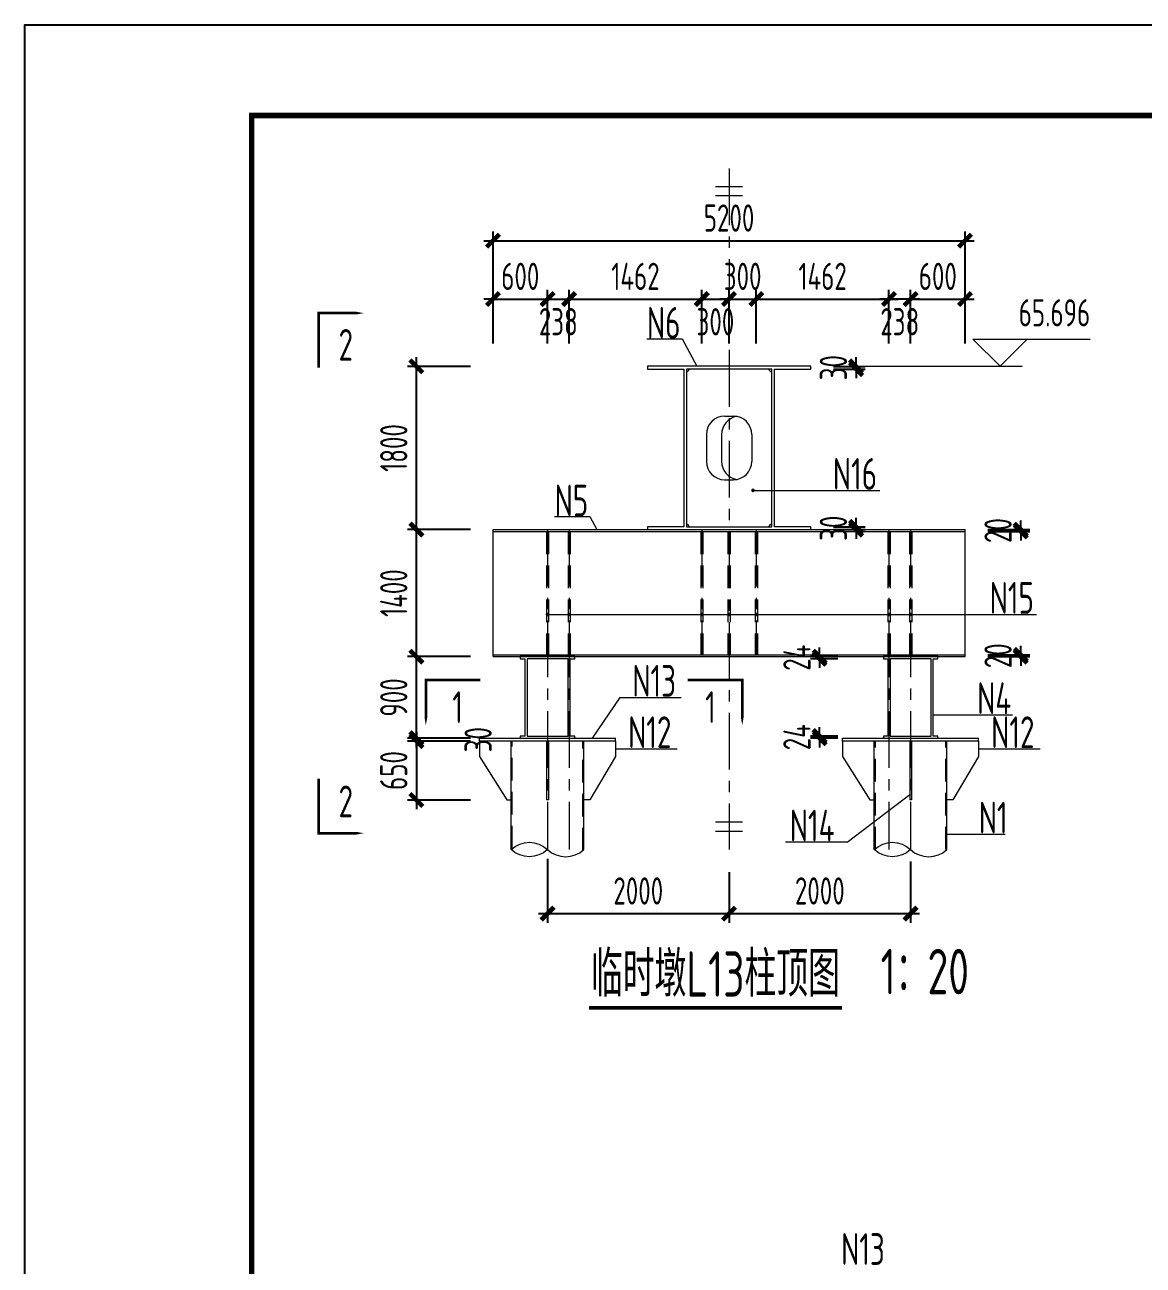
# Model space of a CAD drawing. Extents: x -2876908 to 633791, y -1383861 to 872234.
# Drawn here: x -579604 to -517996, y -352479 to -284120 of the extents above; entities that cross this region are included whole.
import ezdxf
from ezdxf.enums import TextEntityAlignment as Align

# ---------------------------------------------------------------- set-up
doc = ezdxf.new("R2010")
doc.units = 0
doc.header["$LTSCALE"] = 5
doc.header["$MEASUREMENT"] = 0
doc.linetypes.add('CENTER', pattern=[2, 1.25, -0.25, 0.25, -0.25])
doc.linetypes.add('DASHED', pattern=[0.75, 0.5, -0.25])
doc.layers.get('0').update_dxf_attribs({"linetype": 'CONTINUOUS', "lineweight": 25})
doc.layers.get('DEFPOINTS').update_dxf_attribs({"color": 35, "linetype": 'CONTINUOUS', "lineweight": 13})
for name, color, linetype, lineweight in [('1粗实线', 1, 'CONTINUOUS', 30), ('3中心线', 6, 'CENTER', 18), ('4虚线', 2, 'DASHED', 18), ('5标注', 3, 'CONTINUOUS', 15), ('6文本', 7, 'CONTINUOUS', 15), ('8轮廓线', 4, 'CONTINUOUS', 15), ('DIM', 3, 'CONTINUOUS', 0), ('HFZT', 5, 'CONTINUOUS', 15), ('REIND', 1, 'CONTINUOUS', 0), ('THIN', 7, 'CONTINUOUS', 0)]:
    doc.layers.add(name, color=color, linetype=linetype, lineweight=lineweight)
doc.layers.add('M_Dim', color=3, linetype='CONTINUOUS')
doc.styles.add('TSSD_Dimension', font='tssdeng.shx', dxfattribs={"width": 0.7, "bigfont": 'hztxt.shx'})
doc.styles.add('TSSD_NORM', font='tssdeng.shx', dxfattribs={"width": 0.7, "bigfont": 'hztxt.shx'})
doc.dimstyles.new('TSSD_100_100', dxfattribs={"dimtxt": 300, "dimasz": 100, "dimexe": 100, "dimexo": 250, "dimgap": 100, "dimtad": 1, "dimdec": 0, "dimzin": 0, "dimdsep": 46, "dimtxsty": 'TSSD_Dimension', "dimblk": 'ARCHTICK', "dimblk1": 'ARCHTICK', "dimblk2": 'ARCHTICK', "dimcen": 0, "dimdle": 100, "dimclrt": 7, "dimadec": 0, "dimazin": 0, "dimtfac": 1, "dimtdec": 0, "dimtix": 1, "dimtmove": 2, "dimatfit": 3, "dimfxl": 1, "dimtolj": 1, "dimtzin": 0, "dimarcsym": 0})

# ---------------------------------------------------------------- blocks, each defined once
blk = doc.blocks.new('施工设计图框')
at = {"color": 7, "linetype": 'Continuous'}
blk.add_lwpolyline([(-395.5, -13.5), (-395.5, 283.5), (24.5, 283.5), (24.5, -13.5), (-395.5, -13.5)], dxfattribs=at)
at = {"layer": '1粗实线', "color": 7, "linetype": 'Continuous', "const_width": 0.6}
blk.add_lwpolyline([(-370.5, -3.5), (-370.5, 273.5), (14.5, 273.5), (14.5, -3.5), (-370.5, -3.5)], dxfattribs=at)
at = {"layer": 'HFZT', "color": 2, "style": 'TSSD_NORM', "width": 0.7}
for tag, height, p in [('比例尺', 2.5, (7.25, 17.5)), ('图号', 2.5, (-20.49, 3.5)), ('日期', 2.5, (7.25, 3.5)), ('图名', 4, (-76.24, 0.75))]:
    blk.add_attdef(tag, text='', height=height, dxfattribs=at).set_placement(p, align=Align.MIDDLE)
blk = doc.blocks.new('_ArchTick')
at = {"color": 0, "linetype": 'ByBlock', "const_width": 0.5}
blk.add_lwpolyline([(-0.71, -0.71), (0.71, 0.71)], dxfattribs=at)
blk = doc.blocks.new('*D425')
at = {"layer": 'DEFPOINTS', "color": 0, "transparency": 16777216}
for p in [(-558030, -323592), (-553810, -323442), (-553810, -323592)]:
    blk.add_point(p, dxfattribs=at)
at = {"layer": 'DIM', "color": 0, "lineweight": -2, "transparency": 16777216}
for p, q in [((-558030, -323442), (-558030, -322942)), ((-555060, -323442), (-558530, -323442)), ((-555060, -323592), (-558530, -323592)), ((-558030, -323442), (-558030, -323592)), ((-558030, -323592), (-558030, -324092))]:
    blk.add_line(p, q, dxfattribs=at)
at = {"layer": 'DIM', "color": 0, "lineweight": -2, "transparency": 16777216, "xscale": 500, "yscale": 500, "zscale": 500}
for p, rotation in [((-558030, -323442), 270), ((-558030, -323592), 90)]:
    blk.add_blockref('_ArchTick', p, dxfattribs=dict(at, rotation=rotation))
at = {"layer": 'DIM', "color": 7, "transparency": 16777216, "insert": (-554631, -323517), "char_height": 1500, "attachment_point": 5, "rotation": 90, "style": 'TSSD_Dimension'}
blk.add_mtext('\\A1;30', dxfattribs=at)
blk = doc.blocks.new('*D426')
at = {"layer": 'DEFPOINTS', "color": 0, "transparency": 16777216}
for p in [(-553810, -323592), (-558030, -326842), (-553810, -326842)]:
    blk.add_point(p, dxfattribs=at)
at = {"layer": 'DIM', "color": 0, "lineweight": -2, "transparency": 16777216}
for p, q in [((-558030, -323092), (-558030, -327342)), ((-555060, -323592), (-558530, -323592)), ((-555060, -326842), (-558530, -326842))]:
    blk.add_line(p, q, dxfattribs=at)
at = {"layer": 'DIM', "color": 0, "lineweight": -2, "transparency": 16777216, "xscale": 500, "yscale": 500, "zscale": 500}
for p, rotation in [((-558030, -323592), 90), ((-558030, -326842), 270)]:
    blk.add_blockref('_ArchTick', p, dxfattribs=dict(at, rotation=rotation))
at = {"layer": 'DIM', "color": 7, "transparency": 16777216, "insert": (-559280, -325217), "char_height": 1500, "attachment_point": 5, "rotation": 90, "style": 'TSSD_Dimension'}
blk.add_mtext('\\A1;650', dxfattribs=at)
blk = doc.blocks.new('*D427')
at = {"layer": 'DEFPOINTS', "color": 0, "transparency": 16777216}
for p in [(-558030, -318942), (-553810, -318942), (-553810, -323442)]:
    blk.add_point(p, dxfattribs=at)
at = {"layer": 'DIM', "color": 0, "lineweight": -2, "transparency": 16777216}
for p, q in [((-558030, -323942), (-558030, -318442)), ((-555060, -318942), (-558530, -318942)), ((-555060, -323442), (-558530, -323442))]:
    blk.add_line(p, q, dxfattribs=at)
at = {"layer": 'DIM', "color": 0, "lineweight": -2, "transparency": 16777216, "xscale": 500, "yscale": 500, "zscale": 500}
for p, rotation in [((-558030, -318942), 90), ((-558030, -323442), 270)]:
    blk.add_blockref('_ArchTick', p, dxfattribs=dict(at, rotation=rotation))
at = {"layer": 'DIM', "color": 7, "transparency": 16777216, "insert": (-559280, -321192), "char_height": 1500, "attachment_point": 5, "rotation": 90, "style": 'TSSD_Dimension'}
blk.add_mtext('\\A1;900', dxfattribs=at)
blk = doc.blocks.new('*D428')
at = {"layer": 'DEFPOINTS', "color": 0, "transparency": 16777216}
for p in [(-558030, -311942), (-553810, -311942), (-553810, -318942)]:
    blk.add_point(p, dxfattribs=at)
at = {"layer": 'DIM', "color": 0, "lineweight": -2, "transparency": 16777216}
for p, q in [((-558030, -319442), (-558030, -311442)), ((-555060, -311942), (-558530, -311942)), ((-555060, -318942), (-558530, -318942))]:
    blk.add_line(p, q, dxfattribs=at)
at = {"layer": 'DIM', "color": 0, "lineweight": -2, "transparency": 16777216, "xscale": 500, "yscale": 500, "zscale": 500}
for p, rotation in [((-558030, -311942), 90), ((-558030, -318942), 270)]:
    blk.add_blockref('_ArchTick', p, dxfattribs=dict(at, rotation=rotation))
at = {"layer": 'DIM', "color": 7, "transparency": 16777216, "insert": (-559280, -315442), "char_height": 1500, "attachment_point": 5, "rotation": 90, "style": 'TSSD_Dimension'}
blk.add_mtext('\\A1;1400', dxfattribs=at)
blk = doc.blocks.new('*D429')
at = {"layer": 'DEFPOINTS', "color": 0, "transparency": 16777216}
for p in [(-558030, -302942), (-553810, -302942), (-553810, -311942)]:
    blk.add_point(p, dxfattribs=at)
at = {"layer": 'DIM', "color": 0, "lineweight": -2, "transparency": 16777216}
for p, q in [((-558030, -312442), (-558030, -302442)), ((-555060, -302942), (-558530, -302942)), ((-555060, -311942), (-558530, -311942))]:
    blk.add_line(p, q, dxfattribs=at)
at = {"layer": 'DIM', "color": 0, "lineweight": -2, "transparency": 16777216, "xscale": 500, "yscale": 500, "zscale": 500}
for p, rotation in [((-558030, -302942), 90), ((-558030, -311942), 270)]:
    blk.add_blockref('_ArchTick', p, dxfattribs=dict(at, rotation=rotation))
at = {"layer": 'DIM', "color": 7, "transparency": 16777216, "insert": (-559280, -307442), "char_height": 1500, "attachment_point": 5, "rotation": 90, "style": 'TSSD_Dimension'}
blk.add_mtext('\\A1;1800', dxfattribs=at)
blk = doc.blocks.new('*D430')
at = {"layer": 'DEFPOINTS', "color": 0, "transparency": 16777216}
for p in [(-536310, -302942), (-536310, -303092), (-533811, -303092)]:
    blk.add_point(p, dxfattribs=at)
at = {"layer": 'DIM', "color": 0, "lineweight": -2, "transparency": 16777216}
for p, q in [((-533811, -302942), (-533811, -302442)), ((-535060, -302942), (-533311, -302942)), ((-535060, -303092), (-533311, -303092)), ((-533811, -302942), (-533811, -303092)), ((-533811, -303092), (-533811, -303592))]:
    blk.add_line(p, q, dxfattribs=at)
at = {"layer": 'DIM', "color": 0, "lineweight": -2, "transparency": 16777216, "xscale": 500, "yscale": 500, "zscale": 500}
for p, rotation in [((-533811, -302942), 270), ((-533811, -303092), 90)]:
    blk.add_blockref('_ArchTick', p, dxfattribs=dict(at, rotation=rotation))
at = {"layer": 'DIM', "color": 7, "transparency": 16777216, "insert": (-535061, -303017), "char_height": 1500, "attachment_point": 5, "rotation": 90, "style": 'TSSD_Dimension'}
blk.add_mtext('\\A1;30', dxfattribs=at)
blk = doc.blocks.new('*D431')
at = {"layer": 'DEFPOINTS', "color": 0, "transparency": 16777216}
for p in [(-536310, -311792), (-536310, -311942), (-533811, -311942)]:
    blk.add_point(p, dxfattribs=at)
at = {"layer": 'DIM', "color": 0, "lineweight": -2, "transparency": 16777216}
for p, q in [((-533811, -311792), (-533811, -311292)), ((-535060, -311792), (-533311, -311792)), ((-535060, -311942), (-533311, -311942)), ((-533811, -311792), (-533811, -311942)), ((-533811, -311942), (-533811, -312442))]:
    blk.add_line(p, q, dxfattribs=at)
at = {"layer": 'DIM', "color": 0, "lineweight": -2, "transparency": 16777216, "xscale": 500, "yscale": 500, "zscale": 500}
for p, rotation in [((-533811, -311792), 270), ((-533811, -311942), 90)]:
    blk.add_blockref('_ArchTick', p, dxfattribs=dict(at, rotation=rotation))
at = {"layer": 'DIM', "color": 7, "transparency": 16777216, "insert": (-535061, -311867), "char_height": 1500, "attachment_point": 5, "rotation": 90, "style": 'TSSD_Dimension'}
blk.add_mtext('\\A1;30', dxfattribs=at)
blk = doc.blocks.new('*D432')
at = {"layer": 'DEFPOINTS', "color": 0, "transparency": 16777216}
for p in [(-527810, -311942), (-527810, -312042), (-524740, -312042)]:
    blk.add_point(p, dxfattribs=at)
at = {"layer": 'DIM', "color": 0, "lineweight": -2, "transparency": 16777216}
for p, q in [((-524740, -311942), (-524740, -311442)), ((-526560, -311942), (-524240, -311942)), ((-526560, -312042), (-524240, -312042)), ((-524740, -311942), (-524740, -312042)), ((-524740, -312042), (-524740, -312542))]:
    blk.add_line(p, q, dxfattribs=at)
at = {"layer": 'DIM', "color": 0, "lineweight": -2, "transparency": 16777216, "xscale": 500, "yscale": 500, "zscale": 500}
for p, rotation in [((-524740, -311942), 270), ((-524740, -312042), 90)]:
    blk.add_blockref('_ArchTick', p, dxfattribs=dict(at, rotation=rotation))
at = {"layer": 'DIM', "color": 7, "transparency": 16777216, "insert": (-525990, -311992), "char_height": 1500, "attachment_point": 5, "rotation": 90, "style": 'TSSD_Dimension'}
blk.add_mtext('\\A1;20', dxfattribs=at)
blk = doc.blocks.new('*D433')
at = {"layer": 'DEFPOINTS', "color": 0, "transparency": 16777216}
for p in [(-527810, -318842), (-527810, -318942), (-524740, -318942)]:
    blk.add_point(p, dxfattribs=at)
at = {"layer": 'DIM', "color": 0, "lineweight": -2, "transparency": 16777216}
for p, q in [((-524740, -318842), (-524740, -318342)), ((-526560, -318842), (-524240, -318842)), ((-526560, -318942), (-524240, -318942)), ((-524740, -318842), (-524740, -318942)), ((-524740, -318942), (-524740, -319442))]:
    blk.add_line(p, q, dxfattribs=at)
at = {"layer": 'DIM', "color": 0, "lineweight": -2, "transparency": 16777216, "xscale": 500, "yscale": 500, "zscale": 500}
for p, rotation in [((-524740, -318842), 270), ((-524740, -318942), 90)]:
    blk.add_blockref('_ArchTick', p, dxfattribs=dict(at, rotation=rotation))
at = {"layer": 'DIM', "color": 7, "transparency": 16777216, "insert": (-525990, -318892), "char_height": 1500, "attachment_point": 5, "rotation": 90, "style": 'TSSD_Dimension'}
blk.add_mtext('\\A1;20', dxfattribs=at)
blk = doc.blocks.new('*D434')
at = {"layer": 'DEFPOINTS', "color": 0, "transparency": 16777216}
for p in [(-535821, -319062), (-533560, -318942), (-533560, -319062)]:
    blk.add_point(p, dxfattribs=at)
at = {"layer": 'DIM', "color": 0, "lineweight": -2, "transparency": 16777216}
for p, q in [((-535821, -318942), (-535821, -318442)), ((-534810, -318942), (-536321, -318942)), ((-534810, -319062), (-536321, -319062)), ((-535821, -318942), (-535821, -319062)), ((-535821, -319062), (-535821, -319562))]:
    blk.add_line(p, q, dxfattribs=at)
at = {"layer": 'DIM', "color": 0, "lineweight": -2, "transparency": 16777216, "xscale": 500, "yscale": 500, "zscale": 500}
for p, rotation in [((-535821, -318942), 270), ((-535821, -319062), 90)]:
    blk.add_blockref('_ArchTick', p, dxfattribs=dict(at, rotation=rotation))
at = {"layer": 'DIM', "color": 7, "transparency": 16777216, "insert": (-537071, -319002), "char_height": 1500, "attachment_point": 5, "rotation": 90, "style": 'TSSD_Dimension'}
blk.add_mtext('\\A1;24', dxfattribs=at)
blk = doc.blocks.new('*D435')
at = {"layer": 'DEFPOINTS', "color": 0, "transparency": 16777216}
for p in [(-533560, -323322), (-535821, -323442), (-533560, -323442)]:
    blk.add_point(p, dxfattribs=at)
at = {"layer": 'DIM', "color": 0, "lineweight": -2, "transparency": 16777216}
for p, q in [((-534810, -323322), (-536321, -323322)), ((-535821, -323322), (-535821, -322822)), ((-535821, -323322), (-535821, -323442)), ((-534810, -323442), (-536321, -323442)), ((-535821, -323442), (-535821, -323942))]:
    blk.add_line(p, q, dxfattribs=at)
at = {"layer": 'DIM', "color": 0, "lineweight": -2, "transparency": 16777216, "xscale": 500, "yscale": 500, "zscale": 500}
for p, rotation in [((-535821, -323322), 270), ((-535821, -323442), 90)]:
    blk.add_blockref('_ArchTick', p, dxfattribs=dict(at, rotation=rotation))
at = {"layer": 'DIM', "color": 7, "transparency": 16777216, "insert": (-537071, -323382), "char_height": 1500, "attachment_point": 5, "rotation": 90, "style": 'TSSD_Dimension'}
blk.add_mtext('\\A1;24', dxfattribs=at)
blk = doc.blocks.new('*D436')
at = {"layer": 'DEFPOINTS', "color": 0, "transparency": 16777216}
for p in [(-550810, -299233), (-553810, -302942), (-550810, -302942)]:
    blk.add_point(p, dxfattribs=at)
at = {"layer": 'DIM', "color": 0, "lineweight": -2, "transparency": 16777216}
for p, q in [((-553810, -299233), (-554310, -299233)), ((-553810, -301692), (-553810, -298733)), ((-553810, -299233), (-550810, -299233)), ((-550810, -301692), (-550810, -298733)), ((-550810, -299233), (-550310, -299233))]:
    blk.add_line(p, q, dxfattribs=at)
at = {"layer": 'DIM', "color": 0, "lineweight": -2, "transparency": 16777216, "xscale": 500, "yscale": 500, "zscale": 500}
blk.add_blockref('_ArchTick', (-553810, -299233), dxfattribs=at)
at = {"layer": 'DIM', "color": 0, "lineweight": -2, "transparency": 16777216, "xscale": 500, "yscale": 500, "zscale": 500, "rotation": 180}
blk.add_blockref('_ArchTick', (-550810, -299233), dxfattribs=at)
at = {"layer": 'DIM', "color": 7, "transparency": 16777216, "insert": (-552310, -297983), "char_height": 1500, "attachment_point": 5, "style": 'TSSD_Dimension'}
blk.add_mtext('\\A1;600', dxfattribs=at)
blk = doc.blocks.new('*D437')
at = {"layer": 'DEFPOINTS', "color": 0, "transparency": 16777216}
for p in [(-542310, -299233), (-549620, -302942), (-542310, -302942)]:
    blk.add_point(p, dxfattribs=at)
at = {"layer": 'DIM', "color": 0, "lineweight": -2, "transparency": 16777216}
for p, q in [((-550120, -299233), (-541810, -299233)), ((-549620, -301692), (-549620, -298733)), ((-542310, -301692), (-542310, -298733))]:
    blk.add_line(p, q, dxfattribs=at)
at = {"layer": 'DIM', "color": 0, "lineweight": -2, "transparency": 16777216, "xscale": 500, "yscale": 500, "zscale": 500, "rotation": 180}
blk.add_blockref('_ArchTick', (-549620, -299233), dxfattribs=at)
at = {"layer": 'DIM', "color": 0, "lineweight": -2, "transparency": 16777216, "xscale": 500, "yscale": 500, "zscale": 500}
blk.add_blockref('_ArchTick', (-542310, -299233), dxfattribs=at)
at = {"layer": 'DIM', "color": 7, "transparency": 16777216, "insert": (-545965, -297983), "char_height": 1500, "attachment_point": 5, "style": 'TSSD_Dimension'}
blk.add_mtext('\\A1;1462', dxfattribs=at)
blk = doc.blocks.new('*D438')
at = {"layer": 'DEFPOINTS', "color": 0, "transparency": 16777216}
for p in [(-540810, -299233), (-542310, -302942), (-540810, -302942)]:
    blk.add_point(p, dxfattribs=at)
at = {"layer": 'DIM', "color": 0, "lineweight": -2, "transparency": 16777216}
for p, q in [((-542810, -299233), (-540310, -299233)), ((-542310, -301692), (-542310, -298733)), ((-540810, -301692), (-540810, -298733))]:
    blk.add_line(p, q, dxfattribs=at)
at = {"layer": 'DIM', "color": 0, "lineweight": -2, "transparency": 16777216, "xscale": 500, "yscale": 500, "zscale": 500, "rotation": 180}
blk.add_blockref('_ArchTick', (-542310, -299233), dxfattribs=at)
at = {"layer": 'DIM', "color": 0, "lineweight": -2, "transparency": 16777216, "xscale": 500, "yscale": 500, "zscale": 500}
blk.add_blockref('_ArchTick', (-540810, -299233), dxfattribs=at)
at = {"layer": 'DIM', "color": 7, "transparency": 16777216, "insert": (-541560, -300483), "char_height": 1500, "attachment_point": 5, "style": 'TSSD_Dimension'}
blk.add_mtext('\\A1;300', dxfattribs=at)
blk = doc.blocks.new('*D439')
at = {"layer": 'DEFPOINTS', "color": 0, "transparency": 16777216}
for p in [(-539310, -299233), (-540810, -302942), (-539310, -302942)]:
    blk.add_point(p, dxfattribs=at)
at = {"layer": 'DIM', "color": 0, "lineweight": -2, "transparency": 16777216}
for p, q in [((-540810, -299233), (-541310, -299233)), ((-540810, -301692), (-540810, -298733)), ((-540810, -299233), (-539310, -299233)), ((-539310, -301692), (-539310, -298733)), ((-539310, -299233), (-538810, -299233))]:
    blk.add_line(p, q, dxfattribs=at)
at = {"layer": 'DIM', "color": 0, "lineweight": -2, "transparency": 16777216, "xscale": 500, "yscale": 500, "zscale": 500}
blk.add_blockref('_ArchTick', (-540810, -299233), dxfattribs=at)
at = {"layer": 'DIM', "color": 0, "lineweight": -2, "transparency": 16777216, "xscale": 500, "yscale": 500, "zscale": 500, "rotation": 180}
blk.add_blockref('_ArchTick', (-539310, -299233), dxfattribs=at)
at = {"layer": 'DIM', "color": 7, "transparency": 16777216, "insert": (-540060, -297983), "char_height": 1500, "attachment_point": 5, "style": 'TSSD_Dimension'}
blk.add_mtext('\\A1;300', dxfattribs=at)
blk = doc.blocks.new('*D440')
at = {"layer": 'DEFPOINTS', "color": 0, "transparency": 16777216}
for p in [(-532000, -299233), (-539310, -302942), (-532000, -302942)]:
    blk.add_point(p, dxfattribs=at)
at = {"layer": 'DIM', "color": 0, "lineweight": -2, "transparency": 16777216}
for p, q in [((-539810, -299233), (-531500, -299233)), ((-539310, -301692), (-539310, -298733)), ((-532000, -301692), (-532000, -298733))]:
    blk.add_line(p, q, dxfattribs=at)
at = {"layer": 'DIM', "color": 0, "lineweight": -2, "transparency": 16777216, "xscale": 500, "yscale": 500, "zscale": 500, "rotation": 180}
blk.add_blockref('_ArchTick', (-539310, -299233), dxfattribs=at)
at = {"layer": 'DIM', "color": 0, "lineweight": -2, "transparency": 16777216, "xscale": 500, "yscale": 500, "zscale": 500}
blk.add_blockref('_ArchTick', (-532000, -299233), dxfattribs=at)
at = {"layer": 'DIM', "color": 7, "transparency": 16777216, "insert": (-535655, -297983), "char_height": 1500, "attachment_point": 5, "style": 'TSSD_Dimension'}
blk.add_mtext('\\A1;1462', dxfattribs=at)
blk = doc.blocks.new('*D441')
at = {"layer": 'DEFPOINTS', "color": 0, "transparency": 16777216}
for p in [(-527810, -299233), (-530810, -302942), (-527810, -302942)]:
    blk.add_point(p, dxfattribs=at)
at = {"layer": 'DIM', "color": 0, "lineweight": -2, "transparency": 16777216}
for p, q in [((-530810, -299233), (-531310, -299233)), ((-530810, -301692), (-530810, -298733)), ((-530810, -299233), (-527810, -299233)), ((-527810, -301692), (-527810, -298733)), ((-527810, -299233), (-527310, -299233))]:
    blk.add_line(p, q, dxfattribs=at)
at = {"layer": 'DIM', "color": 0, "lineweight": -2, "transparency": 16777216, "xscale": 500, "yscale": 500, "zscale": 500}
blk.add_blockref('_ArchTick', (-530810, -299233), dxfattribs=at)
at = {"layer": 'DIM', "color": 0, "lineweight": -2, "transparency": 16777216, "xscale": 500, "yscale": 500, "zscale": 500, "rotation": 180}
blk.add_blockref('_ArchTick', (-527810, -299233), dxfattribs=at)
at = {"layer": 'DIM', "color": 7, "transparency": 16777216, "insert": (-529310, -297983), "char_height": 1500, "attachment_point": 5, "style": 'TSSD_Dimension'}
blk.add_mtext('\\A1;600', dxfattribs=at)
blk = doc.blocks.new('*D442')
at = {"layer": 'DEFPOINTS', "color": 0, "transparency": 16777216}
for p in [(-527810, -296020), (-553810, -302942), (-527810, -302942)]:
    blk.add_point(p, dxfattribs=at)
at = {"layer": 'DIM', "color": 0, "lineweight": -2, "transparency": 16777216}
for p, q in [((-553810, -301692), (-553810, -295520)), ((-527810, -301692), (-527810, -295520)), ((-554310, -296020), (-527310, -296020))]:
    blk.add_line(p, q, dxfattribs=at)
at = {"layer": 'DIM', "color": 0, "lineweight": -2, "transparency": 16777216, "xscale": 500, "yscale": 500, "zscale": 500, "rotation": 180}
blk.add_blockref('_ArchTick', (-553810, -296020), dxfattribs=at)
at = {"layer": 'DIM', "color": 0, "lineweight": -2, "transparency": 16777216, "xscale": 500, "yscale": 500, "zscale": 500}
blk.add_blockref('_ArchTick', (-527810, -296020), dxfattribs=at)
at = {"layer": 'DIM', "color": 7, "transparency": 16777216, "insert": (-540810, -294770), "char_height": 1500, "attachment_point": 5, "style": 'TSSD_Dimension'}
blk.add_mtext('\\A1;5200', dxfattribs=at)
blk = doc.blocks.new('*D1270')
at = {"layer": 'DEFPOINTS', "color": 0, "transparency": 16777216}
for p in [(-550810, -328830), (-540810, -329571), (-540810, -333104)]:
    blk.add_point(p, dxfattribs=at)
at = {"layer": 'DIM', "color": 0, "lineweight": -2, "transparency": 16777216}
for p, q in [((-550810, -330080), (-550810, -333604)), ((-540810, -330821), (-540810, -333604)), ((-551310, -333104), (-540310, -333104))]:
    blk.add_line(p, q, dxfattribs=at)
at = {"layer": 'DIM', "color": 0, "lineweight": -2, "transparency": 16777216, "xscale": 500, "yscale": 500, "zscale": 500, "rotation": 180}
blk.add_blockref('_ArchTick', (-550810, -333104), dxfattribs=at)
at = {"layer": 'DIM', "color": 0, "lineweight": -2, "transparency": 16777216, "xscale": 500, "yscale": 500, "zscale": 500}
blk.add_blockref('_ArchTick', (-540810, -333104), dxfattribs=at)
at = {"layer": 'DIM', "color": 7, "transparency": 16777216, "insert": (-545810, -331854), "char_height": 1500, "attachment_point": 5, "style": 'TSSD_Dimension'}
blk.add_mtext('\\A1;2000', dxfattribs=at)
blk = doc.blocks.new('*D1271')
at = {"layer": 'DEFPOINTS', "color": 0, "transparency": 16777216}
for p in [(-530810, -328977), (-540810, -329571), (-530810, -333104)]:
    blk.add_point(p, dxfattribs=at)
at = {"layer": 'DIM', "color": 0, "lineweight": -2, "transparency": 16777216}
for p, q in [((-540810, -330821), (-540810, -333604)), ((-530810, -330227), (-530810, -333604)), ((-541310, -333104), (-530310, -333104))]:
    blk.add_line(p, q, dxfattribs=at)
at = {"layer": 'DIM', "color": 0, "lineweight": -2, "transparency": 16777216, "xscale": 500, "yscale": 500, "zscale": 500, "rotation": 180}
blk.add_blockref('_ArchTick', (-540810, -333104), dxfattribs=at)
at = {"layer": 'DIM', "color": 0, "lineweight": -2, "transparency": 16777216, "xscale": 500, "yscale": 500, "zscale": 500}
blk.add_blockref('_ArchTick', (-530810, -333104), dxfattribs=at)
at = {"layer": 'DIM', "color": 7, "transparency": 16777216, "insert": (-535810, -331854), "char_height": 1500, "attachment_point": 5, "style": 'TSSD_Dimension'}
blk.add_mtext('\\A1;2000', dxfattribs=at)
blk = doc.blocks.new('*D1913')
at = {"layer": 'DEFPOINTS', "color": 0, "transparency": 16777216}
for p in [(-549620, -299233), (-550810, -302942), (-549620, -302942)]:
    blk.add_point(p, dxfattribs=at)
at = {"layer": 'DIM', "color": 0, "lineweight": -2, "transparency": 16777216}
for p, q in [((-551310, -299233), (-549120, -299233)), ((-550810, -301692), (-550810, -298733)), ((-549620, -301692), (-549620, -298733))]:
    blk.add_line(p, q, dxfattribs=at)
at = {"layer": 'DIM', "color": 0, "lineweight": -2, "transparency": 16777216, "xscale": 500, "yscale": 500, "zscale": 500, "rotation": 180}
blk.add_blockref('_ArchTick', (-550810, -299233), dxfattribs=at)
at = {"layer": 'DIM', "color": 0, "lineweight": -2, "transparency": 16777216, "xscale": 500, "yscale": 500, "zscale": 500}
blk.add_blockref('_ArchTick', (-549620, -299233), dxfattribs=at)
at = {"layer": 'DIM', "color": 7, "transparency": 16777216, "insert": (-550215, -300483), "char_height": 1500, "attachment_point": 5, "style": 'TSSD_Dimension'}
blk.add_mtext('\\A1;238', dxfattribs=at)
blk = doc.blocks.new('*D1914')
at = {"layer": 'DEFPOINTS', "color": 0, "transparency": 16777216}
for p in [(-532000, -299233), (-532000, -302942), (-530810, -302942)]:
    blk.add_point(p, dxfattribs=at)
at = {"layer": 'DIM', "color": 0, "lineweight": -2, "transparency": 16777216}
for p, q in [((-530310, -299233), (-532500, -299233)), ((-532000, -301692), (-532000, -298733)), ((-530810, -301692), (-530810, -298733))]:
    blk.add_line(p, q, dxfattribs=at)
at = {"layer": 'DIM', "color": 0, "lineweight": -2, "transparency": 16777216, "xscale": 500, "yscale": 500, "zscale": 500, "rotation": 180}
blk.add_blockref('_ArchTick', (-532000, -299233), dxfattribs=at)
at = {"layer": 'DIM', "color": 0, "lineweight": -2, "transparency": 16777216, "xscale": 500, "yscale": 500, "zscale": 500}
blk.add_blockref('_ArchTick', (-530810, -299233), dxfattribs=at)
at = {"layer": 'DIM', "color": 7, "transparency": 16777216, "insert": (-531405, -300483), "char_height": 1500, "attachment_point": 5, "style": 'TSSD_Dimension'}
blk.add_mtext('\\A1;238', dxfattribs=at)

msp = doc.modelspace()

# ---------------------------------------------------------------- linework, layer by layer
at = {"layer": '3中心线', "ltscale": 500}
for p, q in [((-540809.681, -292040.325), (-540809.681, -329570.629)), ((-550809.681, -311941.941), (-550809.681, -329570.629)), ((-549619.681, -311941.941), (-549619.681, -329570.629)), ((-542309.681, -311941.941), (-542309.681, -318841.941)), ((-539309.681, -311941.941), (-539309.681, -318841.941)), ((-531999.681, -311941.941), (-531999.681, -329570.629)), ((-530809.681, -311941.941), (-530809.681, -329570.629))]:
    msp.add_line(p, q, dxfattribs=at)
at = {"layer": '4虚线', "ltscale": 500}
for p, q in [((-550869.681, -312041.941), (-550869.681, -318841.941)), ((-550749.681, -312041.941), (-550749.681, -318841.941)), ((-549679.681, -312041.941), (-549679.681, -318841.941)), ((-549559.681, -312041.941), (-549559.681, -318841.941)), ((-542369.681, -312041.941), (-542369.681, -318841.941)), ((-542249.681, -312041.941), (-542249.681, -318841.941)), ((-540869.681, -312041.941), (-540869.681, -318841.941)), ((-540749.681, -312041.941), (-540749.681, -318841.941)), ((-539369.681, -312041.941), (-539369.681, -318841.941)), ((-539249.681, -312041.941), (-539249.681, -318841.941)), ((-532059.681, -312041.941), (-532059.681, -318841.941)), ((-531939.681, -312041.941), (-531939.681, -318841.941)), ((-530869.681, -312041.941), (-530869.681, -318841.941)), ((-530749.681, -312041.941), (-530749.681, -318841.941)), ((-552749.681, -329516.591), (-552749.681, -323591.941)), ((-548869.681, -329624.667), (-548869.681, -323591.941)), ((-532749.681, -329570.629), (-532749.681, -323591.941)), ((-528869.681, -329570.629), (-528869.681, -323591.941))]:
    msp.add_line(p, q, dxfattribs=at)
at = {"layer": '5标注'}
for p, q in [((-545334.926, -301420.915), (-543390.883, -301420.915)), ((-543390.883, -301420.915), (-542577.026, -302941.941)), ((-539454.556, -309780.5), (-532506.915, -309780.5)), ((-550420.645, -311212.554), (-548476.603, -311212.554)), ((-548476.603, -311212.554), (-548086.329, -311941.941)), ((-550809.681, -316612.579), (-523870.377, -316612.579)), ((-549679.681, -319520.628), (-549559.681, -319520.628)), ((-546826.148, -321184.164), (-548344.361, -323441.941)), ((-546826.148, -321184.164), (-543438.807, -321184.164)), ((-529559.681, -322143.618), (-525188.289, -322143.618)), ((-547059.681, -324016.941), (-543672.339, -324016.941)), ((-527059.681, -324016.941), (-523672.339, -324016.941)), ((-534310.82, -329158.019), (-530859.681, -326529.945)), ((-528809.681, -328723.625), (-525594.168, -328723.625)), ((-534310.82, -329158.019), (-537698.162, -329158.019))]:
    msp.add_line(p, q, dxfattribs=at)
at = {"layer": '5标注', "flags": 128}
for points in [[(-563421.994, -303009.763, 150, 150, 0), (-563421.994, -300009.763, 150, 150, 0), (-561921.994, -300009.763, 350, 0, 0), (-560921.994, -300009.763, 0, 0, 0)], [(-554511.152, -320223.687, 150, 150, 0), (-557511.152, -320223.687, 150, 150, 0), (-557511.152, -321723.687, 350, 0, 0), (-557511.152, -322723.687, 0, 0, 0)], [(-543083.154, -320223.687, 150, 150, 0), (-540083.154, -320223.687, 150, 150, 0), (-540083.154, -321723.687, 350, 0, 0), (-540083.154, -322723.687, 0, 0, 0)], [(-563421.994, -325672.977, 150, 150, 0), (-563421.994, -328672.977, 150, 150, 0), (-561921.994, -328672.977, 350, 0, 0), (-560921.994, -328672.977, 0, 0, 0)]]:
    msp.add_lwpolyline(points, format="xyseb", dxfattribs=at)
at = {"layer": '8轮廓线'}
for p, q in [((-541059.681, -305691.941), (-540559.681, -305691.941)), ((-542059.681, -306691.941), (-542059.681, -308191.941)), ((-541221.129, -306691.941), (-541221.129, -308191.941)), ((-539559.681, -306691.941), (-539559.681, -308191.941)), ((-541059.681, -309191.941), (-540559.681, -309191.941)), ((-553809.681, -318941.941), (-553809.681, -311941.941)), ((-553809.681, -311941.941), (-527809.681, -311941.941)), ((-553809.681, -312041.941), (-527809.681, -312041.941)), ((-527809.681, -318941.941), (-527809.681, -311941.941)), ((-553809.681, -318841.941), (-527809.681, -318841.941)), ((-553809.681, -318941.941), (-527809.681, -318941.941)), ((-554559.681, -323591.941), (-554559.681, -323441.941)), ((-554559.681, -323441.941), (-547059.681, -323441.941)), ((-547059.681, -323591.941), (-554559.681, -323591.941)), ((-554559.681, -323591.941), (-554559.681, -324441.941)), ((-552809.681, -329570.629), (-552809.681, -323591.941)), ((-550859.681, -323591.941), (-550859.681, -326841.941)), ((-550759.681, -323591.941), (-550759.681, -326841.941)), ((-548809.681, -329570.629), (-548809.681, -323591.941)), ((-547059.681, -323591.941), (-547059.681, -323441.941)), ((-547059.681, -323591.941), (-547059.681, -324441.941)), ((-534559.681, -323591.941), (-534559.681, -323441.941)), ((-534559.681, -323441.941), (-527059.681, -323441.941)), ((-527059.681, -323591.941), (-534559.681, -323591.941)), ((-534559.681, -323591.941), (-534559.681, -324441.941)), ((-532809.681, -323441.941), (-528809.681, -323441.941)), ((-532809.681, -329570.629), (-532809.681, -323591.941)), ((-530859.681, -323591.941), (-530859.681, -326841.941)), ((-530759.681, -323591.941), (-530759.681, -326841.941)), ((-528809.681, -329570.629), (-528809.681, -323591.941)), ((-527059.681, -323591.941), (-527059.681, -323441.941)), ((-527059.681, -323591.941), (-527059.681, -324441.941)), ((-554559.681, -324441.941), (-553059.681, -326841.941)), ((-547059.681, -324441.941), (-548481.16, -326841.941)), ((-534559.681, -324441.941), (-533059.681, -326841.941)), ((-527059.681, -324441.941), (-528481.16, -326841.941)), ((-553059.681, -326841.941), (-552809.681, -326841.941)), ((-550759.681, -326841.941), (-550859.681, -326841.941)), ((-548481.16, -326841.941), (-548809.681, -326841.941)), ((-533059.681, -326841.941), (-532809.681, -326841.941)), ((-530759.681, -326841.941), (-530859.681, -326841.941)), ((-528481.16, -326841.941), (-528809.681, -326841.941))]:
    msp.add_line(p, q, dxfattribs=at)
for points in [[(-545309.681, -311941.941), (-536309.681, -311941.941), (-536309.681, -311791.941), (-538309.681, -311791.941), (-538309.681, -303091.941), (-536309.681, -303091.941), (-536309.681, -302941.941), (-545309.681, -302941.941), (-545309.681, -303091.941), (-543309.681, -303091.941), (-543309.681, -311791.941), (-545309.681, -311791.941)], [(-543159.681, -311791.941), (-538459.681, -311791.941), (-538459.681, -303091.941), (-543159.681, -303091.941)], [(-552309.681, -323441.941), (-549309.681, -323441.941), (-549309.681, -323321.941), (-549559.681, -323321.941), (-549559.681, -319061.941), (-549309.681, -319061.941), (-549309.681, -318941.941), (-552309.681, -318941.941), (-552309.681, -319061.941), (-552059.681, -319061.941), (-552059.681, -323321.941), (-552309.681, -323321.941)], [(-551939.681, -323321.941), (-549679.681, -323321.941), (-549679.681, -319061.941), (-551939.681, -319061.941)], [(-532309.681, -323441.941), (-529309.681, -323441.941), (-529309.681, -323321.941), (-529559.681, -323321.941), (-529559.681, -319061.941), (-529309.681, -319061.941), (-529309.681, -318941.941), (-532309.681, -318941.941), (-532309.681, -319061.941), (-532059.681, -319061.941), (-532059.681, -323321.941), (-532309.681, -323321.941)], [(-531939.681, -323321.941), (-529679.681, -323321.941), (-529679.681, -319061.941), (-531939.681, -319061.941)]]:
    msp.add_lwpolyline(points, close=True, dxfattribs=at)
for centre, radius, start, end in [((-543159.681, -303091.941), 150, 270, 0), ((-538459.681, -303091.941), 150, 180, 270), ((-541059.681, -306691.941), 1000, 90, 180), ((-540221.129, -306691.941), 1000, 99.74573428, 180), ((-540559.681, -306691.941), 1000, 0, 90), ((-541059.681, -308191.941), 1000, 180, 270), ((-540221.129, -308191.941), 1000, 180, 260.25426572), ((-540559.681, -308191.941), 1000, 270, 0), ((-543159.681, -311791.941), 150, 0, 90), ((-538459.681, -311791.941), 150, 90, 180)]:
    msp.add_arc(centre, radius, start, end, dxfattribs=at)
at = {"layer": 'M_Dim'}
msp.add_lwpolyline([(-548526.304, -338301.492, 200, 200, 0), (-534581.949, -338301.492, 200, 200, 0)], format="xyseb", dxfattribs=at)
at = {"layer": 'REIND', "const_width": 100}
for points in [[(-539540.937, -309780.5, 1), (-539440.937, -309780.5, 1)], [(-550859.681, -316612.579, 1), (-550759.681, -316612.579, 1)], [(-549669.681, -316612.579, 1), (-549569.681, -316612.579, 1)], [(-542359.681, -316612.579, 1), (-542259.681, -316612.579, 1)], [(-540859.681, -316612.579, 1), (-540759.681, -316612.579, 1)], [(-539359.681, -316612.579, 1), (-539259.681, -316612.579, 1)], [(-531949.681, -316612.579, -1), (-532049.681, -316612.579, -1)], [(-530859.681, -316612.579, 1), (-530759.681, -316612.579, 1)]]:
    msp.add_lwpolyline(points, format="xyb", close=True, dxfattribs=at)
at = {"layer": 'THIN'}
for p, q in [((-540059.681, -293040.325), (-541559.681, -293040.325)), ((-540059.681, -293540.325), (-541559.681, -293540.325)), ((-525881, -302941.941), (-527381, -301441.941)), ((-527381, -301441.941), (-524381, -301441.941)), ((-525881, -302941.941), (-524381, -301441.941)), ((-524381, -301441.941), (-520914.654, -301441.941)), ((-533388.495, -302941.941), (-524671.329, -302941.941)), ((-540059.681, -328070.629), (-541559.681, -328070.629)), ((-540059.681, -328570.629), (-541559.681, -328570.629))]:
    msp.add_line(p, q, dxfattribs=at)
for points in [[(-550809.681, -329570.629, -0.4), (-552809.681, -329570.629, -0.4), (-550809.681, -329570.629, 0.4), (-548809.681, -329570.629, 0.4)], [(-530809.681, -329570.629, -0.4), (-532809.681, -329570.629, -0.4), (-530809.681, -329570.629, 0.4), (-528809.681, -329570.629, 0.4)]]:
    msp.add_lwpolyline(points, format="xyb", dxfattribs=at)

# ---------------------------------------------------------------- block references
at = {"xscale": 500, "yscale": 500, "zscale": 500}
msp.add_blockref('施工设计图框', (-381851.363, -425870.02), dxfattribs=at)

# ---------------------------------------------------------------- texts
at = {"layer": '5标注', "color": 7, "char_height": 1750, "style": 'TSSD_NORM'}
for s, insert, attachment_point in [('N6', (-545334.926, -301420.915), 7), ('N16', (-535090.563, -309748), 7), ('N5', (-550420.645, -311212.554), 7), ('N15', (-526454.025, -316580.079), 7), ('N13', (-546137.907, -321151.664), 7), ('N4', (-527144.795, -322111.118), 7), ('N12', (-546371.44, -323984.441), 7), ('N12', (-526371.44, -323984.441), 7), ('N14', (-534999.061, -329125.519), 9), ('N1', (-527054.744, -328691.125), 7), ('N13', (-534639.182, -352466.021), 7)]:
    msp.add_mtext(s, dxfattribs=dict(at, insert=insert, attachment_point=attachment_point))
at = {"layer": '6文本', "style": 'TSSD_NORM', "width": 0.7}
for s, p in [('2', (-561921.994, -301759.763)), ('1', (-555761.152, -321723.687)), ('1', (-541833.154, -321723.687)), ('2', (-561921.994, -326922.977))]:
    msp.add_text(s, height=1750, dxfattribs=at).set_placement(p, align=Align.MIDDLE_CENTER)
for s, p in [('临时墩L13柱顶图 ', (-541029.962, -336298.287)), ('1：20', (-530026.078, -336298.287))]:
    msp.add_text(s, height=2500, dxfattribs=at).set_placement(p, align=Align.MIDDLE)
at = {"layer": 'DIM', "color": 7, "style": 'TSSD_Dimension', "width": 0.7}
msp.add_text('65.696', height=1500, dxfattribs=at).set_placement((-520914.654, -301191.941), align=Align.BOTTOM_RIGHT)

# ---------------------------------------------------------------- dimensions: what is measured, and where the dimension line sits
at = {"layer": 'DIM'}
for base, p1, p2, picture, middle in [((-527809.681, -296020.006), (-553809.681, -302941.941), (-527809.681, -302941.941), '*D442', (-540809.681, -294770.006)), ((-550809.681, -299233.155), (-553809.681, -302941.941), (-550809.681, -302941.941), '*D436', (-552309.681, -297983.155)), ((-542309.681, -299233.155), (-549619.681, -302941.941), (-542309.681, -302941.941), '*D437', (-545964.681, -297983.155)), ((-539309.681, -299233.155), (-540809.681, -302941.941), (-539309.681, -302941.941), '*D439', (-540059.681, -297983.155)), ((-531999.681, -299233.155), (-539309.681, -302941.941), (-531999.681, -302941.941), '*D440', (-535654.681, -297983.155)), ((-527809.681, -299233.155), (-530809.681, -302941.941), (-527809.681, -302941.941), '*D441', (-529309.681, -297983.155)), ((-540809.681, -333104.475), (-550809.681, -328829.596), (-540809.681, -329570.629), '*D1270', (-545809.681, -331854.475)), ((-530809.681, -333104.475), (-540809.681, -329570.629), (-530809.681, -328976.534), '*D1271', (-535809.681, -331854.475))]:
    dim = msp.add_linear_dim(base=base, p1=p1, p2=p2, dimstyle='TSSD_100_100', override={"dimtxt": 1500, "dimasz": 500, "dimexe": 500, "dimexo": 1250, "dimgap": 500, "dimlfac": 0.2, "dimdle": 500}, dxfattribs=at)
    dim.commit()
    dim.dimension.update_dxf_attribs({"geometry": picture, "text_midpoint": middle})
for base, p1, p2, picture, middle in [((-549619.681, -299233.155), (-550809.681, -302941.941), (-549619.681, -302941.941), '*D1913', (-550214.681, -300483.155)), ((-540809.681, -299233.155), (-542309.681, -302941.941), (-540809.681, -302941.941), '*D438', (-541559.681, -300483.155)), ((-531999.681, -299233.155), (-530809.681, -302941.941), (-531999.681, -302941.941), '*D1914', (-531404.681, -300483.155))]:
    dim = msp.add_linear_dim(base=base, p1=p1, p2=p2, dimstyle='TSSD_100_100', override={"dimtxt": 1500, "dimasz": 500, "dimexe": 500, "dimexo": 1250, "dimgap": 500, "dimlfac": 0.2, "dimdle": 500}, dxfattribs=at)
    dim.commit()
    dim.dimension.update_dxf_attribs({"geometry": picture, "text_midpoint": middle, "dimtype": 160})
for base, p1, p2, picture, middle in [((-533811.163, -303091.941), (-536309.681, -302941.941), (-536309.681, -303091.941), '*D430', (-535061.163, -303016.941)), ((-558030.436, -302941.941), (-553809.681, -311941.941), (-553809.681, -302941.941), '*D429', (-559280.436, -307441.941)), ((-533811.163, -311941.941), (-536309.681, -311791.941), (-536309.681, -311941.941), '*D431', (-535061.163, -311866.941)), ((-524740.46, -312041.941), (-527809.681, -311941.941), (-527809.681, -312041.941), '*D432', (-525990.46, -311991.941)), ((-558030.436, -311941.941), (-553809.681, -318941.941), (-553809.681, -311941.941), '*D428', (-559280.436, -315441.941)), ((-535821.33, -319061.941), (-533559.681, -318941.941), (-533559.681, -319061.941), '*D434', (-537071.33, -319001.941)), ((-524740.46, -318941.941), (-527809.681, -318841.941), (-527809.681, -318941.941), '*D433', (-525990.46, -318891.941)), ((-558030.436, -318941.941), (-553809.681, -323441.941), (-553809.681, -318941.941), '*D427', (-559280.436, -321191.941)), ((-535821.33, -323441.941), (-533559.681, -323321.941), (-533559.681, -323441.941), '*D435', (-537071.33, -323381.941)), ((-558030.436, -326841.941), (-553809.681, -323591.941), (-553809.681, -326841.941), '*D426', (-559280.436, -325216.941))]:
    dim = msp.add_linear_dim(base=base, p1=p1, p2=p2, angle=90, dimstyle='TSSD_100_100', override={"dimtxt": 1500, "dimasz": 500, "dimexe": 500, "dimexo": 1250, "dimgap": 500, "dimlfac": 0.2, "dimdle": 500}, dxfattribs=at)
    dim.commit()
    dim.dimension.update_dxf_attribs({"geometry": picture, "text_midpoint": middle})
dim = msp.add_linear_dim(base=(-558030.436, -323591.941), p1=(-553809.681, -323441.941), p2=(-553809.681, -323591.941), angle=90, dimstyle='TSSD_100_100', override={"dimtxt": 1500, "dimasz": 500, "dimexe": 500, "dimexo": 1250, "dimgap": 500, "dimlfac": 0.2, "dimdle": 500}, dxfattribs=at)
dim.commit()
dim.dimension.update_dxf_attribs({"geometry": '*D425', "text_midpoint": (-554631.127, -323516.941), "dimtype": 160})

doc.saveas('drawing.dxf')
